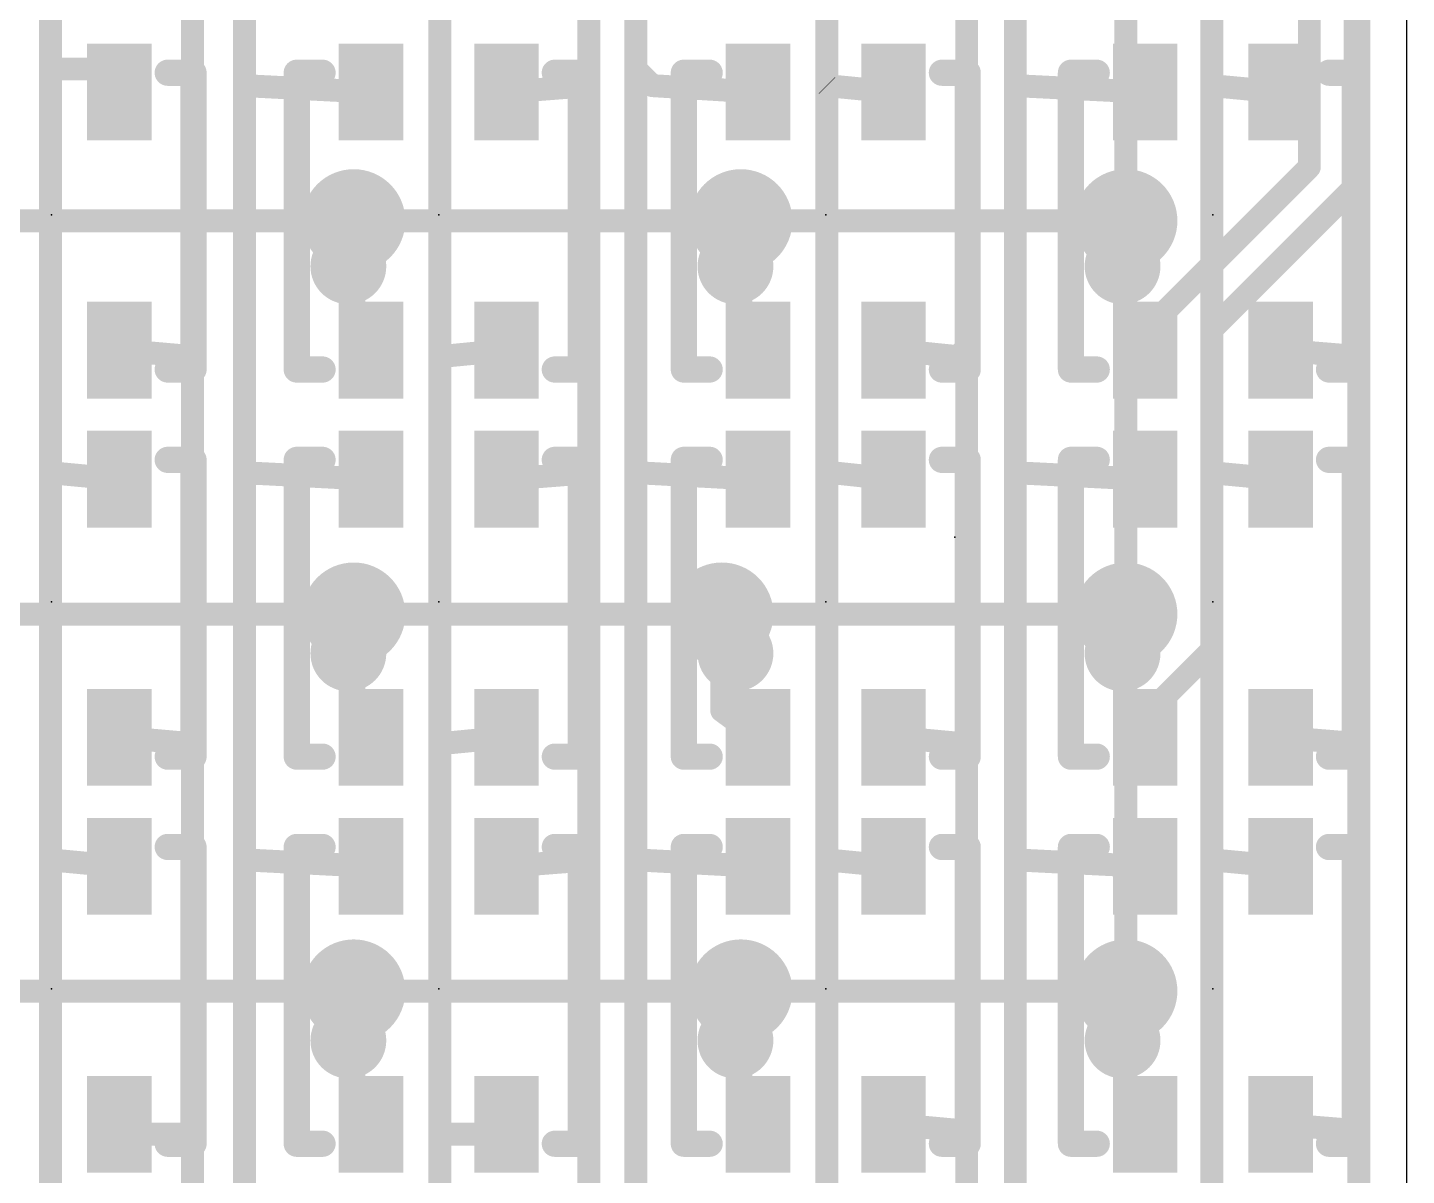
# Model space of a CAD drawing. Extents: x -9.9 to 44.1, y -5.1 to 53.3.
# Drawn here: x 28.31 to 39, y 6.25 to 15.15 of the extents above; entities that cross this region are included whole.
import ezdxf

# ---------------------------------------------------------------- set-up
doc = ezdxf.new("R2010")
doc.units = 0
for name, color, linetype in [('1', 12, 'CONTINUOUS'), ('16', 132, 'CONTINUOUS'), ('18', 110, 'CONTINUOUS'), ('20', 53, 'CONTINUOUS'), ('21', 40, 'CONTINUOUS'), ('23', 40, 'CONTINUOUS'), ('24', 53, 'CONTINUOUS'), ('31', 253, 'CONTINUOUS')]:
    doc.layers.add(name, color=color, linetype=linetype)

# ---------------------------------------------------------------- blocks, each defined once
blk = doc.blocks.new('RECT')
blk.add_solid([(-0.5, -0.5), (0.5, -0.5), (-0.5, 0.5), (0.5, 0.5)])
blk = doc.blocks.new('ROUNDV')
at = {"const_width": 0.5}
blk.add_lwpolyline([(0, -0.25, 1), (0, 0.25, 1), (0, -0.25)], format="xyb", dxfattribs=at)

msp = doc.modelspace()

# ---------------------------------------------------------------- linework, layer by layer
at = {"layer": '1', "const_width": 0.1778}
for points in [[(28.4917, 14.829), (28.4917, 17.7)], [(29.996, 17.7), (29.996, 14.7)], [(32.663, 17.7), (32.663, 14.7)], [(34.5083, 17.75), (34.5083, 14.702)], [(35.969, 17.7), (35.969, 14.7)], [(37.4917, 17.7), (37.4917, 14.7)], [(33.0273, 17.623), (33.0273, 14.829)], [(29.5917, 15.6), (29.5917, 12.6)], [(31.5083, 12.6), (31.5083, 15.6)], [(35.5917, 12.67), (35.5917, 15.591)], [(38.632, 15.6), (38.632, 12.6)], [(28.4917, 11.7), (28.4917, 14.829)], [(29.05, 14.829), (28.4917, 14.829)], [(29.025, 14.65), (29.05, 14.829)], [(33.0273, 14.829), (33.1563, 14.7)], [(33.0273, 11.684), (33.0273, 14.829)], [(29.996, 14.7), (29.996, 11.7)], [(30.975, 14.65), (29.996, 14.7)], [(32.025, 14.65), (32.663, 14.7)], [(32.663, 14.7), (32.663, 11.7)], [(33.975, 14.65), (33.1563, 14.7)], [(34.5083, 14.702), (34.5083, 11.654)], [(34.5103, 14.7), (34.5083, 14.702)], [(35.025, 14.65), (34.5103, 14.7)], [(35.969, 14.7), (35.969, 11.7)], [(36.975, 14.65), (35.969, 14.7)], [(37.4917, 14.7), (37.4917, 11.7)], [(38.025, 14.65), (37.4917, 14.7)], [(30.8416, 12.7085), (30.8416, 13.6525)], [(33.8416, 12.7085), (33.8416, 13.6525)], [(36.825, 12.7251), (36.825, 13.6525)], [(29.025, 12.65), (29.5917, 12.6)], [(30.975, 12.65), (30.8416, 12.7085)], [(32.025, 12.65), (31.5083, 12.6)], [(33.975, 12.65), (33.8416, 12.7085)], [(35.025, 12.65), (35.5217, 12.6)], [(35.5217, 12.6), (35.5917, 12.67)], [(35.5917, 9.622), (35.5917, 12.67)], [(36.975, 12.65), (36.825, 12.7251)], [(38.025, 12.65), (38.632, 12.6)], [(29.5917, 12.6), (29.5917, 9.6)], [(31.5083, 9.6), (31.5083, 12.6)], [(38.632, 12.6), (38.632, 9.6)], [(28.4917, 8.7), (28.4917, 11.7)], [(29.025, 11.65), (28.4917, 11.7)], [(29.996, 11.7), (29.996, 8.7)], [(30.975, 11.65), (29.996, 11.7)], [(32.025, 11.65), (32.663, 11.7)], [(32.663, 11.7), (32.663, 8.7)], [(33.0273, 11.684), (33.0433, 11.7)], [(33.0273, 8.7), (33.0273, 11.684)], [(33.0433, 11.7), (33.975, 11.65)], [(34.5543, 11.7), (34.5083, 11.654)], [(35.025, 11.65), (34.5543, 11.7)], [(35.969, 11.7), (35.969, 8.7)], [(36.975, 11.65), (35.969, 11.7)], [(37.4917, 11.7), (37.4917, 8.7)], [(38.025, 11.65), (37.4917, 11.7)], [(34.5083, 11.654), (34.5083, 8.7)], [(30.8416, 9.7085), (30.8416, 10.6045)], [(33.6941, 9.8559), (33.6941, 10.6045)], [(36.825, 9.7251), (36.825, 10.6045)], [(33.975, 9.65), (33.6941, 9.8559)], [(29.025, 9.65), (29.5917, 9.6)], [(30.975, 9.65), (30.8416, 9.7085)], [(32.025, 9.65), (31.5083, 9.6)], [(35.025, 9.65), (35.5697, 9.6)], [(36.975, 9.65), (36.825, 9.7251)], [(38.025, 9.65), (38.632, 9.6)], [(29.5917, 9.6), (29.5917, 6.574)], [(31.5083, 6.574), (31.5083, 9.6)], [(35.5697, 9.6), (35.5917, 9.622)], [(35.5917, 6.574), (35.5917, 9.622)], [(38.632, 9.6), (38.632, 6.6)], [(28.4917, 5.685), (28.4917, 8.7)], [(29.025, 8.65), (28.4917, 8.7)], [(29.996, 8.7), (29.996, 5.7)], [(30.975, 8.65), (29.996, 8.7)], [(32.025, 8.65), (32.663, 8.7)], [(32.663, 8.7), (32.663, 5.812)], [(33.0273, 8.7), (33.0273, 5.7)], [(33.975, 8.65), (33.0273, 8.7)], [(34.5083, 8.7), (34.5083, 5.685)], [(35.025, 8.65), (34.5083, 8.7)], [(35.969, 8.7), (35.969, 5.7)], [(36.975, 8.65), (35.969, 8.7)], [(37.4917, 8.7), (37.4917, 5.7)], [(38.025, 8.65), (37.4917, 8.7)], [(30.8416, 6.7085), (30.8416, 7.6835)], [(33.8416, 6.7085), (33.8416, 7.6835)], [(36.825, 6.7251), (36.825, 7.6835)], [(29.025, 6.65), (29.05, 6.574)], [(30.975, 6.65), (30.8416, 6.7085)], [(32.05, 6.574), (32.025, 6.65)], [(33.975, 6.65), (33.8416, 6.7085)], [(35.025, 6.65), (35.5657, 6.6)], [(36.975, 6.65), (36.825, 6.7251)], [(38.025, 6.65), (38.632, 6.6)], [(29.05, 6.574), (29.5917, 6.574)], [(29.5917, 6.574), (29.5917, 3.6)], [(31.5083, 3.653), (31.5083, 6.574)], [(31.5083, 6.574), (32.05, 6.574)], [(35.5657, 6.6), (35.5917, 6.574)], [(35.5917, 3.526), (35.5917, 6.574)], [(38.632, 6.6), (38.632, 3.6)]]:
    msp.add_lwpolyline(points, dxfattribs=at)
at = {"layer": '1', "const_width": 0.0889}
for points in [[(28.5362, 14.829, 1), (28.4473, 14.829)], [(28.4917, 14.8735, 1), (28.4917, 14.7846)], [(28.4473, 14.829, 1), (28.5362, 14.829)], [(29.094, 14.8229, 1), (29.006, 14.8351)], [(29.05, 14.7846, 1), (29.05, 14.8735)], [(33.0587, 14.8604, 1), (32.9959, 14.7976)], [(33.0718, 14.829, 1), (32.9829, 14.829)], [(32.9829, 14.829, 1), (33.0718, 14.829)], [(30.0405, 14.7, 1), (29.9516, 14.7)], [(29.9983, 14.7444, 1), (29.9937, 14.6556)], [(32.7075, 14.7, 1), (32.6186, 14.7)], [(32.6665, 14.6557, 1), (32.6595, 14.7443)], [(33.159, 14.7444, 1), (33.1536, 14.6556)], [(33.1249, 14.6686, 1), (33.1877, 14.7314)], [(34.5397, 14.7334, 1), (34.4769, 14.6706)], [(34.5527, 14.702, 1), (34.4639, 14.702)], [(34.5146, 14.7442, 1), (34.506, 14.6558)], [(34.4789, 14.6686, 1), (34.5417, 14.7314)], [(35.9712, 14.7444, 1), (35.9668, 14.6556)], [(36.0134, 14.7, 1), (35.9246, 14.7)], [(37.4958, 14.7443, 1), (37.4876, 14.6557)], [(37.5361, 14.7, 1), (37.4473, 14.7)], [(28.981, 14.6561, 1), (29.069, 14.6439)], [(29.9516, 14.7, 1), (30.0405, 14.7)], [(30.9727, 14.6056, 1), (30.9773, 14.6944)], [(32.0215, 14.6943, 1), (32.0285, 14.6057)], [(32.6186, 14.7, 1), (32.7075, 14.7)], [(33.9723, 14.6056, 1), (33.9777, 14.6944)], [(34.4639, 14.702, 1), (34.5527, 14.702)], [(35.0207, 14.6058, 1), (35.0293, 14.6942)], [(35.9246, 14.7, 1), (36.0134, 14.7)], [(36.9728, 14.6056, 1), (36.9772, 14.6944)], [(37.4473, 14.7, 1), (37.5361, 14.7)], [(38.0209, 14.6057, 1), (38.0291, 14.6943)], [(30.886, 13.6525, 1), (30.7971, 13.6525)], [(33.886, 13.6525, 1), (33.7971, 13.6525)], [(36.8694, 13.6525, 1), (36.7805, 13.6525)], [(29.0289, 12.6943, 1), (29.0211, 12.6057)], [(30.8594, 12.7492, 1), (30.8237, 12.6677)], [(30.7971, 12.7085, 1), (30.886, 12.7085)], [(30.9572, 12.6093, 1), (30.9928, 12.6907)], [(32.0293, 12.6058, 1), (32.0207, 12.6942)], [(33.8594, 12.7492, 1), (33.8237, 12.6677)], [(33.7971, 12.7085, 1), (33.886, 12.7085)], [(33.9572, 12.6093, 1), (33.9928, 12.6907)], [(35.0295, 12.6942, 1), (35.0205, 12.6058)], [(35.6362, 12.67, 1), (35.5473, 12.67)], [(35.6231, 12.6386, 1), (35.5603, 12.7014)], [(36.8448, 12.7648, 1), (36.8051, 12.6853)], [(36.7805, 12.7251, 1), (36.8694, 12.7251)], [(36.9551, 12.6102, 1), (36.9949, 12.6898)], [(38.0286, 12.6943, 1), (38.0214, 12.6057)], [(29.6362, 12.6, 1), (29.5473, 12.6)], [(29.5473, 12.6, 1), (29.6362, 12.6)], [(29.5878, 12.5557, 1), (29.5956, 12.6443)], [(31.5528, 12.6, 1), (31.4639, 12.6)], [(31.504, 12.6442, 1), (31.5126, 12.5558)], [(31.4639, 12.6, 1), (31.5528, 12.6)], [(35.4903, 12.6314, 1), (35.5531, 12.5686)], [(35.5172, 12.5558, 1), (35.5262, 12.6442)], [(35.5473, 12.67, 1), (35.6362, 12.67)], [(38.6765, 12.6, 1), (38.5876, 12.6)], [(38.5876, 12.6, 1), (38.6765, 12.6)], [(38.6284, 12.5557, 1), (38.6356, 12.6443)], [(28.5362, 11.7, 1), (28.4473, 11.7)], [(28.4958, 11.7443, 1), (28.4876, 11.6557)], [(30.0405, 11.7, 1), (29.9516, 11.7)], [(29.9983, 11.7444, 1), (29.9937, 11.6556)], [(32.7075, 11.7, 1), (32.6186, 11.7)], [(32.6665, 11.6557, 1), (32.6595, 11.7443)], [(32.9959, 11.7154, 1), (33.0587, 11.6526)], [(33.0718, 11.684, 1), (32.9829, 11.684)], [(33.0457, 11.7444, 1), (33.0409, 11.6556)], [(33.0747, 11.6686, 1), (33.0119, 11.7314)], [(34.559, 11.7442, 1), (34.5496, 11.6558)], [(34.5857, 11.6686, 1), (34.5229, 11.7314)], [(35.9712, 11.7444, 1), (35.9668, 11.6556)], [(36.0134, 11.7, 1), (35.9246, 11.7)], [(37.4958, 11.7443, 1), (37.4876, 11.6557)], [(37.5361, 11.7, 1), (37.4473, 11.7)], [(28.4473, 11.7, 1), (28.5362, 11.7)], [(29.0209, 11.6057, 1), (29.0291, 11.6943)], [(29.9516, 11.7, 1), (30.0405, 11.7)], [(30.9727, 11.6056, 1), (30.9773, 11.6944)], [(32.0215, 11.6943, 1), (32.0285, 11.6057)], [(32.6186, 11.7, 1), (32.7075, 11.7)], [(32.9829, 11.684, 1), (33.0718, 11.684)], [(33.9726, 11.6056, 1), (33.9774, 11.6944)], [(34.4769, 11.6854, 1), (34.5397, 11.6226)], [(34.5527, 11.654, 1), (34.4639, 11.654)], [(34.4639, 11.654, 1), (34.5527, 11.654)], [(35.0203, 11.6058, 1), (35.0297, 11.6942)], [(35.9246, 11.7, 1), (36.0134, 11.7)], [(36.9728, 11.6056, 1), (36.9772, 11.6944)], [(37.4473, 11.7, 1), (37.5361, 11.7)], [(38.0209, 11.6057, 1), (38.0291, 11.6943)], [(30.886, 10.6045, 1), (30.7971, 10.6045)], [(33.7385, 10.6045, 1), (33.6496, 10.6045)], [(36.8694, 10.6045, 1), (36.7805, 10.6045)], [(33.7203, 9.8918, 1), (33.6678, 9.8201)], [(33.6496, 9.8559, 1), (33.7385, 9.8559)], [(29.0289, 9.6943, 1), (29.0211, 9.6057)], [(30.8594, 9.7492, 1), (30.8237, 9.6677)], [(30.7971, 9.7085, 1), (30.886, 9.7085)], [(30.9572, 9.6093, 1), (30.9928, 9.6907)], [(32.0293, 9.6058, 1), (32.0207, 9.6942)], [(33.9487, 9.6142, 1), (34.0013, 9.6858)], [(35.0291, 9.6943, 1), (35.0209, 9.6057)], [(36.8448, 9.7648, 1), (36.8051, 9.6853)], [(36.7805, 9.7251, 1), (36.8694, 9.7251)], [(36.9551, 9.6102, 1), (36.9949, 9.6898)], [(38.0286, 9.6943, 1), (38.0214, 9.6057)], [(29.6362, 9.6, 1), (29.5473, 9.6)], [(29.5473, 9.6, 1), (29.6362, 9.6)], [(29.5878, 9.5557, 1), (29.5956, 9.6443)], [(31.5528, 9.6, 1), (31.4639, 9.6)], [(31.504, 9.6442, 1), (31.5126, 9.5558)], [(31.4639, 9.6, 1), (31.5528, 9.6)], [(35.5383, 9.6314, 1), (35.6011, 9.5686)], [(35.6362, 9.622, 1), (35.5473, 9.622)], [(35.5473, 9.622, 1), (35.6362, 9.622)], [(35.6231, 9.5906, 1), (35.5603, 9.6534)], [(35.5656, 9.5557, 1), (35.5738, 9.6443)], [(38.6765, 9.6, 1), (38.5876, 9.6)], [(38.5876, 9.6, 1), (38.6765, 9.6)], [(38.6284, 9.5557, 1), (38.6356, 9.6443)], [(28.5362, 8.7, 1), (28.4473, 8.7)], [(28.4958, 8.7443, 1), (28.4876, 8.6557)], [(30.0405, 8.7, 1), (29.9516, 8.7)], [(29.9983, 8.7444, 1), (29.9937, 8.6556)], [(32.7075, 8.7, 1), (32.6186, 8.7)], [(32.6665, 8.6557, 1), (32.6595, 8.7443)], [(33.0296, 8.7444, 1), (33.025, 8.6556)], [(33.0718, 8.7, 1), (32.9829, 8.7)], [(34.5126, 8.7442, 1), (34.504, 8.6558)], [(34.5527, 8.7, 1), (34.4639, 8.7)], [(35.9712, 8.7444, 1), (35.9668, 8.6556)], [(36.0134, 8.7, 1), (35.9246, 8.7)], [(37.4958, 8.7443, 1), (37.4876, 8.6557)], [(37.5361, 8.7, 1), (37.4473, 8.7)], [(28.4473, 8.7, 1), (28.5362, 8.7)], [(29.0209, 8.6057, 1), (29.0291, 8.6943)], [(29.9516, 8.7, 1), (30.0405, 8.7)], [(30.9727, 8.6056, 1), (30.9773, 8.6944)], [(32.0215, 8.6943, 1), (32.0285, 8.6057)], [(32.6186, 8.7, 1), (32.7075, 8.7)], [(32.9829, 8.7, 1), (33.0718, 8.7)], [(33.9727, 8.6056, 1), (33.9773, 8.6944)], [(34.4639, 8.7, 1), (34.5527, 8.7)], [(35.0207, 8.6058, 1), (35.0293, 8.6942)], [(35.9246, 8.7, 1), (36.0134, 8.7)], [(36.9728, 8.6056, 1), (36.9772, 8.6944)], [(37.4473, 8.7, 1), (37.5361, 8.7)], [(38.0209, 8.6057, 1), (38.0291, 8.6943)], [(30.886, 7.6835, 1), (30.7971, 7.6835)], [(33.886, 7.6835, 1), (33.7971, 7.6835)], [(36.8694, 7.6835, 1), (36.7805, 7.6835)], [(29.0672, 6.6639, 1), (28.9828, 6.6361)], [(30.8594, 6.7492, 1), (30.8237, 6.6677)], [(30.7971, 6.7085, 1), (30.886, 6.7085)], [(30.9572, 6.6093, 1), (30.9928, 6.6907)], [(32.0672, 6.6639, 1), (31.9828, 6.6361)], [(33.8594, 6.7492, 1), (33.8237, 6.6677)], [(33.7971, 6.7085, 1), (33.886, 6.7085)], [(33.9572, 6.6093, 1), (33.9928, 6.6907)], [(35.0291, 6.6943, 1), (35.0209, 6.6057)], [(36.8448, 6.7648, 1), (36.8051, 6.6853)], [(36.7805, 6.7251, 1), (36.8694, 6.7251)], [(36.9551, 6.6102, 1), (36.9949, 6.6898)], [(38.0286, 6.6943, 1), (38.0214, 6.6057)], [(29.05, 6.6185, 1), (29.05, 6.5296)], [(29.0078, 6.5601, 1), (29.0922, 6.5879)], [(29.6362, 6.574, 1), (29.5473, 6.574)], [(29.5917, 6.5296, 1), (29.5917, 6.6185)], [(31.5528, 6.574, 1), (31.4639, 6.574)], [(31.5083, 6.6185, 1), (31.5083, 6.5296)], [(32.0078, 6.5601, 1), (32.0922, 6.5879)], [(32.05, 6.5296, 1), (32.05, 6.6185)], [(35.5971, 6.6314, 1), (35.5343, 6.5686)], [(35.6362, 6.574, 1), (35.5473, 6.574)], [(35.5603, 6.5426, 1), (35.6231, 6.6054)], [(35.5616, 6.5557, 1), (35.5698, 6.6443)], [(38.6765, 6.6, 1), (38.5876, 6.6)], [(38.5876, 6.6, 1), (38.6765, 6.6)], [(38.6284, 6.5557, 1), (38.6356, 6.6443)], [(29.5473, 6.574, 1), (29.6362, 6.574)], [(31.4639, 6.574, 1), (31.5528, 6.574)], [(35.5473, 6.574, 1), (35.6362, 6.574)]]:
    msp.add_lwpolyline(points, format="xyb", dxfattribs=at)
at = {"layer": '16', "const_width": 0.1778}
for points in [[(38.2474, 14.0685), (38.2474, 24.1854)], [(38.6029, 13.9212), (38.6029, 24.0381)], [(36.825, 13.6525), (36.825, 15.6306)], [(36.825, 12.6461), (38.2474, 14.0685)], [(37.4917, 12.8099), (38.6029, 13.9212)], [(30.8416, 13.6525), (27.825, 13.6525)], [(33.8416, 13.6525), (30.8416, 13.6525)], [(33.8416, 13.6525), (36.825, 13.6525)], [(37.4917, 10.3283), (37.4917, 12.8099)], [(36.825, 10.6045), (36.825, 12.6461)], [(30.8416, 10.6045), (27.825, 10.6045)], [(33.6941, 10.6045), (30.8416, 10.6045)], [(36.825, 10.6045), (33.6941, 10.6045)], [(36.825, 9.6616), (37.4917, 10.3283)], [(36.825, 7.6835), (36.825, 9.6616)], [(30.8416, 7.6835), (27.825, 7.6835)], [(33.8416, 7.6835), (30.8416, 7.6835)], [(36.825, 7.6835), (33.8416, 7.6835)]]:
    msp.add_lwpolyline(points, dxfattribs=at)
at = {"layer": '16', "const_width": 0.0889}
for points in [[(38.2029, 14.0685, 1), (38.2918, 14.0685)], [(38.2788, 14.037, 1), (38.2159, 14.0999)], [(38.6344, 13.8897, 1), (38.5715, 13.9526)], [(38.5585, 13.9212, 1), (38.6474, 13.9212)], [(30.8416, 13.6969, 1), (30.8416, 13.6081)], [(30.8416, 13.6081, 1), (30.8416, 13.6969)], [(33.8416, 13.6969, 1), (33.8416, 13.6081)], [(33.8416, 13.6081, 1), (33.8416, 13.6969)], [(36.7805, 13.6525, 1), (36.8694, 13.6525)], [(36.825, 13.6081, 1), (36.825, 13.6969)], [(37.4603, 12.8413, 1), (37.5231, 12.7785)], [(37.5361, 12.8099, 1), (37.4473, 12.8099)], [(36.7935, 12.6775, 1), (36.8564, 12.6146)], [(36.8694, 12.6461, 1), (36.7805, 12.6461)], [(30.8416, 10.6489, 1), (30.8416, 10.5601)], [(30.8416, 10.5601, 1), (30.8416, 10.6489)], [(33.6941, 10.6489, 1), (33.6941, 10.5601)], [(33.6941, 10.5601, 1), (33.6941, 10.6489)], [(36.825, 10.5601, 1), (36.825, 10.6489)], [(36.7805, 10.6045, 1), (36.8694, 10.6045)], [(37.4473, 10.3283, 1), (37.5361, 10.3283)], [(37.5231, 10.2969, 1), (37.4603, 10.3597)], [(36.7935, 9.693, 1), (36.8564, 9.6301)], [(36.8694, 9.6616, 1), (36.7805, 9.6616)], [(30.8416, 7.728, 1), (30.8416, 7.6391)], [(30.8416, 7.6391, 1), (30.8416, 7.728)], [(33.8416, 7.728, 1), (33.8416, 7.6391)], [(33.8416, 7.6391, 1), (33.8416, 7.728)], [(36.7805, 7.6835, 1), (36.8694, 7.6835)], [(36.825, 7.6391, 1), (36.825, 7.728)]]:
    msp.add_lwpolyline(points, format="xyb", dxfattribs=at)
at = {"layer": '20'}
msp.add_line((39, 43.46), (39, -2.54), dxfattribs=at)
at = {"layer": '21', "const_width": 0.2032}
for points in [[(29.6, 14.8), (29.4, 14.8)], [(29.6, 12.5), (29.6, 14.8)], [(30.4, 12.5), (30.4, 14.8)], [(30.4, 14.8), (30.6, 14.8)], [(32.6, 14.8), (32.4, 14.8)], [(32.6, 12.5), (32.6, 14.8)], [(33.4, 12.5), (33.4, 14.8)], [(33.4, 14.8), (33.6, 14.8)], [(35.6, 14.8), (35.4, 14.8)], [(35.6, 12.5), (35.6, 14.8)], [(36.4, 12.5), (36.4, 14.8)], [(36.4, 14.8), (36.6, 14.8)], [(38.6, 14.8), (38.4, 14.8)], [(38.6, 12.5), (38.6, 14.8)], [(29.4, 12.5), (29.6, 12.5)], [(30.6, 12.5), (30.4, 12.5)], [(32.4, 12.5), (32.6, 12.5)], [(33.6, 12.5), (33.4, 12.5)], [(35.4, 12.5), (35.6, 12.5)], [(36.6, 12.5), (36.4, 12.5)], [(38.4, 12.5), (38.6, 12.5)], [(29.6, 11.8), (29.4, 11.8)], [(29.6, 9.5), (29.6, 11.8)], [(30.4, 9.5), (30.4, 11.8)], [(30.4, 11.8), (30.6, 11.8)], [(32.6, 11.8), (32.4, 11.8)], [(32.6, 9.5), (32.6, 11.8)], [(33.4, 9.5), (33.4, 11.8)], [(33.4, 11.8), (33.6, 11.8)], [(35.6, 11.8), (35.4, 11.8)], [(35.6, 9.5), (35.6, 11.8)], [(36.4, 9.5), (36.4, 11.8)], [(36.4, 11.8), (36.6, 11.8)], [(38.6, 11.8), (38.4, 11.8)], [(38.6, 9.5), (38.6, 11.8)], [(29.4, 9.5), (29.6, 9.5)], [(30.6, 9.5), (30.4, 9.5)], [(32.4, 9.5), (32.6, 9.5)], [(33.6, 9.5), (33.4, 9.5)], [(35.4, 9.5), (35.6, 9.5)], [(36.6, 9.5), (36.4, 9.5)], [(38.4, 9.5), (38.6, 9.5)], [(29.6, 8.8), (29.4, 8.8)], [(29.6, 6.5), (29.6, 8.8)], [(30.4, 6.5), (30.4, 8.8)], [(30.4, 8.8), (30.6, 8.8)], [(32.6, 8.8), (32.4, 8.8)], [(32.6, 6.5), (32.6, 8.8)], [(33.4, 6.5), (33.4, 8.8)], [(33.4, 8.8), (33.6, 8.8)], [(35.6, 8.8), (35.4, 8.8)], [(35.6, 6.5), (35.6, 8.8)], [(36.4, 6.5), (36.4, 8.8)], [(36.4, 8.8), (36.6, 8.8)], [(38.6, 8.8), (38.4, 8.8)], [(38.6, 6.5), (38.6, 8.8)], [(29.4, 6.5), (29.6, 6.5)], [(30.6, 6.5), (30.4, 6.5)], [(32.4, 6.5), (32.6, 6.5)], [(33.6, 6.5), (33.4, 6.5)], [(35.4, 6.5), (35.6, 6.5)], [(36.6, 6.5), (36.4, 6.5)], [(38.4, 6.5), (38.6, 6.5)]]:
    msp.add_lwpolyline(points, dxfattribs=at)
at = {"layer": '21'}
for points, const_width in [([(29.4, 14.8508, 1), (29.4, 14.7492)], 0.1016), ([(29.6508, 14.8, 1), (29.5492, 14.8)], 0.1016), ([(29.6, 14.7492, 1), (29.6, 14.8508)], 0.1016), ([(30.4508, 14.8, 1), (30.3492, 14.8)], 0.1016), ([(30.4, 14.8508, 1), (30.4, 14.7492)], 0.1016), ([(30.6, 14.7492, 1), (30.6, 14.8508)], 0.1016), ([(32.4, 14.8508, 1), (32.4, 14.7492)], 0.1016), ([(32.6508, 14.8, 1), (32.5492, 14.8)], 0.1016), ([(32.6, 14.7492, 1), (32.6, 14.8508)], 0.1016), ([(33.4508, 14.8, 1), (33.3492, 14.8)], 0.1016), ([(33.4, 14.8508, 1), (33.4, 14.7492)], 0.1016), ([(33.6, 14.7492, 1), (33.6, 14.8508)], 0.1016), ([(35.4, 14.8508, 1), (35.4, 14.7492)], 0.1016), ([(35.6508, 14.8, 1), (35.5492, 14.8)], 0.1016), ([(35.6, 14.7492, 1), (35.6, 14.8508)], 0.1016), ([(36.4508, 14.8, 1), (36.3492, 14.8)], 0.1016), ([(36.4, 14.8508, 1), (36.4, 14.7492)], 0.1016), ([(36.6, 14.7492, 1), (36.6, 14.8508)], 0.1016), ([(38.4, 14.8508, 1), (38.4, 14.7492)], 0.1016), ([(38.6508, 14.8, 1), (38.5492, 14.8)], 0.1016), ([(38.6, 14.7492, 1), (38.6, 14.8508)], 0.1016), ([(30.8, 13.1586, 1), (30.8, 13.4414, 1), (30.8, 13.1586)], 0.3048), ([(33.8, 13.1586, 1), (33.8, 13.4414, 1), (33.8, 13.1586)], 0.3048), ([(36.8, 13.1586, 1), (36.8, 13.4414, 1), (36.8, 13.1586)], 0.3048), ([(29.4, 12.5508, 1), (29.4, 12.4492)], 0.1016), ([(29.5492, 12.5, 1), (29.6508, 12.5)], 0.1016), ([(29.6, 12.4492, 1), (29.6, 12.5508)], 0.1016), ([(30.4, 12.5508, 1), (30.4, 12.4492)], 0.1016), ([(30.3492, 12.5, 1), (30.4508, 12.5)], 0.1016), ([(30.6, 12.4492, 1), (30.6, 12.5508)], 0.1016), ([(32.4, 12.5508, 1), (32.4, 12.4492)], 0.1016), ([(32.5492, 12.5, 1), (32.6508, 12.5)], 0.1016), ([(32.6, 12.4492, 1), (32.6, 12.5508)], 0.1016), ([(33.4, 12.5508, 1), (33.4, 12.4492)], 0.1016), ([(33.3492, 12.5, 1), (33.4508, 12.5)], 0.1016), ([(33.6, 12.4492, 1), (33.6, 12.5508)], 0.1016), ([(35.4, 12.5508, 1), (35.4, 12.4492)], 0.1016), ([(35.5492, 12.5, 1), (35.6508, 12.5)], 0.1016), ([(35.6, 12.4492, 1), (35.6, 12.5508)], 0.1016), ([(36.4, 12.5508, 1), (36.4, 12.4492)], 0.1016), ([(36.3492, 12.5, 1), (36.4508, 12.5)], 0.1016), ([(36.6, 12.4492, 1), (36.6, 12.5508)], 0.1016), ([(38.4, 12.5508, 1), (38.4, 12.4492)], 0.1016), ([(38.5492, 12.5, 1), (38.6508, 12.5)], 0.1016), ([(38.6, 12.4492, 1), (38.6, 12.5508)], 0.1016), ([(29.4, 11.8508, 1), (29.4, 11.7492)], 0.1016), ([(29.6508, 11.8, 1), (29.5492, 11.8)], 0.1016), ([(29.6, 11.7492, 1), (29.6, 11.8508)], 0.1016), ([(30.4508, 11.8, 1), (30.3492, 11.8)], 0.1016), ([(30.4, 11.8508, 1), (30.4, 11.7492)], 0.1016), ([(30.6, 11.7492, 1), (30.6, 11.8508)], 0.1016), ([(32.4, 11.8508, 1), (32.4, 11.7492)], 0.1016), ([(32.6508, 11.8, 1), (32.5492, 11.8)], 0.1016), ([(32.6, 11.7492, 1), (32.6, 11.8508)], 0.1016), ([(33.4508, 11.8, 1), (33.3492, 11.8)], 0.1016), ([(33.4, 11.8508, 1), (33.4, 11.7492)], 0.1016), ([(33.6, 11.7492, 1), (33.6, 11.8508)], 0.1016), ([(35.4, 11.8508, 1), (35.4, 11.7492)], 0.1016), ([(35.6508, 11.8, 1), (35.5492, 11.8)], 0.1016), ([(35.6, 11.7492, 1), (35.6, 11.8508)], 0.1016), ([(36.4508, 11.8, 1), (36.3492, 11.8)], 0.1016), ([(36.4, 11.8508, 1), (36.4, 11.7492)], 0.1016), ([(36.6, 11.7492, 1), (36.6, 11.8508)], 0.1016), ([(38.4, 11.8508, 1), (38.4, 11.7492)], 0.1016), ([(38.6508, 11.8, 1), (38.5492, 11.8)], 0.1016), ([(38.6, 11.7492, 1), (38.6, 11.8508)], 0.1016), ([(30.8, 10.1586, 1), (30.8, 10.4414, 1), (30.8, 10.1586)], 0.3048), ([(33.8, 10.1586, 1), (33.8, 10.4414, 1), (33.8, 10.1586)], 0.3048), ([(36.8, 10.1586, 1), (36.8, 10.4414, 1), (36.8, 10.1586)], 0.3048), ([(29.4, 9.5508, 1), (29.4, 9.4492)], 0.1016), ([(29.5492, 9.5, 1), (29.6508, 9.5)], 0.1016), ([(29.6, 9.4492, 1), (29.6, 9.5508)], 0.1016), ([(30.4, 9.5508, 1), (30.4, 9.4492)], 0.1016), ([(30.3492, 9.5, 1), (30.4508, 9.5)], 0.1016), ([(30.6, 9.4492, 1), (30.6, 9.5508)], 0.1016), ([(32.4, 9.5508, 1), (32.4, 9.4492)], 0.1016), ([(32.5492, 9.5, 1), (32.6508, 9.5)], 0.1016), ([(32.6, 9.4492, 1), (32.6, 9.5508)], 0.1016), ([(33.4, 9.5508, 1), (33.4, 9.4492)], 0.1016), ([(33.3492, 9.5, 1), (33.4508, 9.5)], 0.1016), ([(33.6, 9.4492, 1), (33.6, 9.5508)], 0.1016), ([(35.4, 9.5508, 1), (35.4, 9.4492)], 0.1016), ([(35.5492, 9.5, 1), (35.6508, 9.5)], 0.1016), ([(35.6, 9.4492, 1), (35.6, 9.5508)], 0.1016), ([(36.4, 9.5508, 1), (36.4, 9.4492)], 0.1016), ([(36.3492, 9.5, 1), (36.4508, 9.5)], 0.1016), ([(36.6, 9.4492, 1), (36.6, 9.5508)], 0.1016), ([(38.4, 9.5508, 1), (38.4, 9.4492)], 0.1016), ([(38.5492, 9.5, 1), (38.6508, 9.5)], 0.1016), ([(38.6, 9.4492, 1), (38.6, 9.5508)], 0.1016), ([(29.4, 8.8508, 1), (29.4, 8.7492)], 0.1016), ([(29.6508, 8.8, 1), (29.5492, 8.8)], 0.1016), ([(29.6, 8.7492, 1), (29.6, 8.8508)], 0.1016), ([(30.4508, 8.8, 1), (30.3492, 8.8)], 0.1016), ([(30.4, 8.8508, 1), (30.4, 8.7492)], 0.1016), ([(30.6, 8.7492, 1), (30.6, 8.8508)], 0.1016), ([(32.4, 8.8508, 1), (32.4, 8.7492)], 0.1016), ([(32.6508, 8.8, 1), (32.5492, 8.8)], 0.1016), ([(32.6, 8.7492, 1), (32.6, 8.8508)], 0.1016), ([(33.4508, 8.8, 1), (33.3492, 8.8)], 0.1016), ([(33.4, 8.8508, 1), (33.4, 8.7492)], 0.1016), ([(33.6, 8.7492, 1), (33.6, 8.8508)], 0.1016), ([(35.4, 8.8508, 1), (35.4, 8.7492)], 0.1016), ([(35.6508, 8.8, 1), (35.5492, 8.8)], 0.1016), ([(35.6, 8.7492, 1), (35.6, 8.8508)], 0.1016), ([(36.4508, 8.8, 1), (36.3492, 8.8)], 0.1016), ([(36.4, 8.8508, 1), (36.4, 8.7492)], 0.1016), ([(36.6, 8.7492, 1), (36.6, 8.8508)], 0.1016), ([(38.4, 8.8508, 1), (38.4, 8.7492)], 0.1016), ([(38.6508, 8.8, 1), (38.5492, 8.8)], 0.1016), ([(38.6, 8.7492, 1), (38.6, 8.8508)], 0.1016), ([(30.8, 7.1586, 1), (30.8, 7.4414, 1), (30.8, 7.1586)], 0.3048), ([(33.8, 7.1586, 1), (33.8, 7.4414, 1), (33.8, 7.1586)], 0.3048), ([(36.8, 7.1586, 1), (36.8, 7.4414, 1), (36.8, 7.1586)], 0.3048), ([(29.4, 6.5508, 1), (29.4, 6.4492)], 0.1016), ([(29.5492, 6.5, 1), (29.6508, 6.5)], 0.1016), ([(29.6, 6.4492, 1), (29.6, 6.5508)], 0.1016), ([(30.4, 6.5508, 1), (30.4, 6.4492)], 0.1016), ([(30.3492, 6.5, 1), (30.4508, 6.5)], 0.1016), ([(30.6, 6.4492, 1), (30.6, 6.5508)], 0.1016), ([(32.4, 6.5508, 1), (32.4, 6.4492)], 0.1016), ([(32.5492, 6.5, 1), (32.6508, 6.5)], 0.1016), ([(32.6, 6.4492, 1), (32.6, 6.5508)], 0.1016), ([(33.4, 6.5508, 1), (33.4, 6.4492)], 0.1016), ([(33.3492, 6.5, 1), (33.4508, 6.5)], 0.1016), ([(33.6, 6.4492, 1), (33.6, 6.5508)], 0.1016), ([(35.4, 6.5508, 1), (35.4, 6.4492)], 0.1016), ([(35.5492, 6.5, 1), (35.6508, 6.5)], 0.1016), ([(35.6, 6.4492, 1), (35.6, 6.5508)], 0.1016), ([(36.4, 6.5508, 1), (36.4, 6.4492)], 0.1016), ([(36.3492, 6.5, 1), (36.4508, 6.5)], 0.1016), ([(36.6, 6.4492, 1), (36.6, 6.5508)], 0.1016), ([(38.4, 6.5508, 1), (38.4, 6.4492)], 0.1016), ([(38.5492, 6.5, 1), (38.6508, 6.5)], 0.1016), ([(38.6, 6.4492, 1), (38.6, 6.5508)], 0.1016)]:
    msp.add_lwpolyline(points, format="xyb", dxfattribs=dict(at, const_width=const_width))
at = {"layer": '23'}
for p in [(28.5, 13.7), (31.5, 13.7), (34.5, 13.7), (37.5, 13.7), (28.5, 10.7), (31.5, 10.7), (34.5, 10.7), (37.5, 10.7), (28.5, 7.7), (31.5, 7.7), (34.5, 7.7), (37.5, 7.7)]:
    msp.add_point(p, dxfattribs=at)
at = {"layer": '24'}
msp.add_point((35.5, 11.2), dxfattribs=at)

# ---------------------------------------------------------------- block references
at = {"layer": '1', "xscale": 0.75, "yscale": 0.5, "rotation": 90}
for p in [(29.025, 14.65), (30.975, 14.65), (32.025, 14.65), (33.975, 14.65), (35.025, 14.65), (36.975, 14.65), (38.025, 14.65), (29.025, 12.65), (30.975, 12.65), (32.025, 12.65), (33.975, 12.65), (35.025, 12.65), (36.975, 12.65), (38.025, 12.65), (29.025, 11.65), (30.975, 11.65), (32.025, 11.65), (33.975, 11.65), (35.025, 11.65), (36.975, 11.65), (38.025, 11.65), (29.025, 9.65), (30.975, 9.65), (32.025, 9.65), (33.975, 9.65), (35.025, 9.65), (36.975, 9.65), (38.025, 9.65), (29.025, 8.65), (30.975, 8.65), (32.025, 8.65), (33.975, 8.65), (35.025, 8.65), (36.975, 8.65), (38.025, 8.65), (29.025, 6.65), (30.975, 6.65), (32.025, 6.65), (33.975, 6.65), (35.025, 6.65), (36.975, 6.65), (38.025, 6.65)]:
    msp.add_blockref('RECT', p, dxfattribs=at)
at = {"layer": '18', "xscale": 0.8001, "yscale": 0.8001}
for p in [(30.8416, 13.6525), (30.8416, 13.6525), (33.8416, 13.6525), (33.8416, 13.6525), (36.825, 13.6525), (36.825, 13.6525), (30.8416, 10.6045), (30.8416, 10.6045), (33.6941, 10.6045), (33.6941, 10.6045), (36.825, 10.6045), (36.825, 10.6045), (30.8416, 7.6835), (30.8416, 7.6835), (33.8416, 7.6835), (33.8416, 7.6835), (36.825, 7.6835), (36.825, 7.6835)]:
    msp.add_blockref('ROUNDV', p, dxfattribs=at)
at = {"layer": '31', "xscale": 0.75, "yscale": 0.5, "rotation": 90}
for p in [(29.025, 14.65), (30.975, 14.65), (32.025, 14.65), (33.975, 14.65), (35.025, 14.65), (36.975, 14.65), (38.025, 14.65), (29.025, 12.65), (30.975, 12.65), (32.025, 12.65), (33.975, 12.65), (35.025, 12.65), (36.975, 12.65), (38.025, 12.65), (29.025, 11.65), (30.975, 11.65), (32.025, 11.65), (33.975, 11.65), (35.025, 11.65), (36.975, 11.65), (38.025, 11.65), (29.025, 9.65), (30.975, 9.65), (32.025, 9.65), (33.975, 9.65), (35.025, 9.65), (36.975, 9.65), (38.025, 9.65), (29.025, 8.65), (30.975, 8.65), (32.025, 8.65), (33.975, 8.65), (35.025, 8.65), (36.975, 8.65), (38.025, 8.65), (29.025, 6.65), (30.975, 6.65), (32.025, 6.65), (33.975, 6.65), (35.025, 6.65), (36.975, 6.65), (38.025, 6.65)]:
    msp.add_blockref('RECT', p, dxfattribs=at)

doc.saveas('drawing.dxf')
